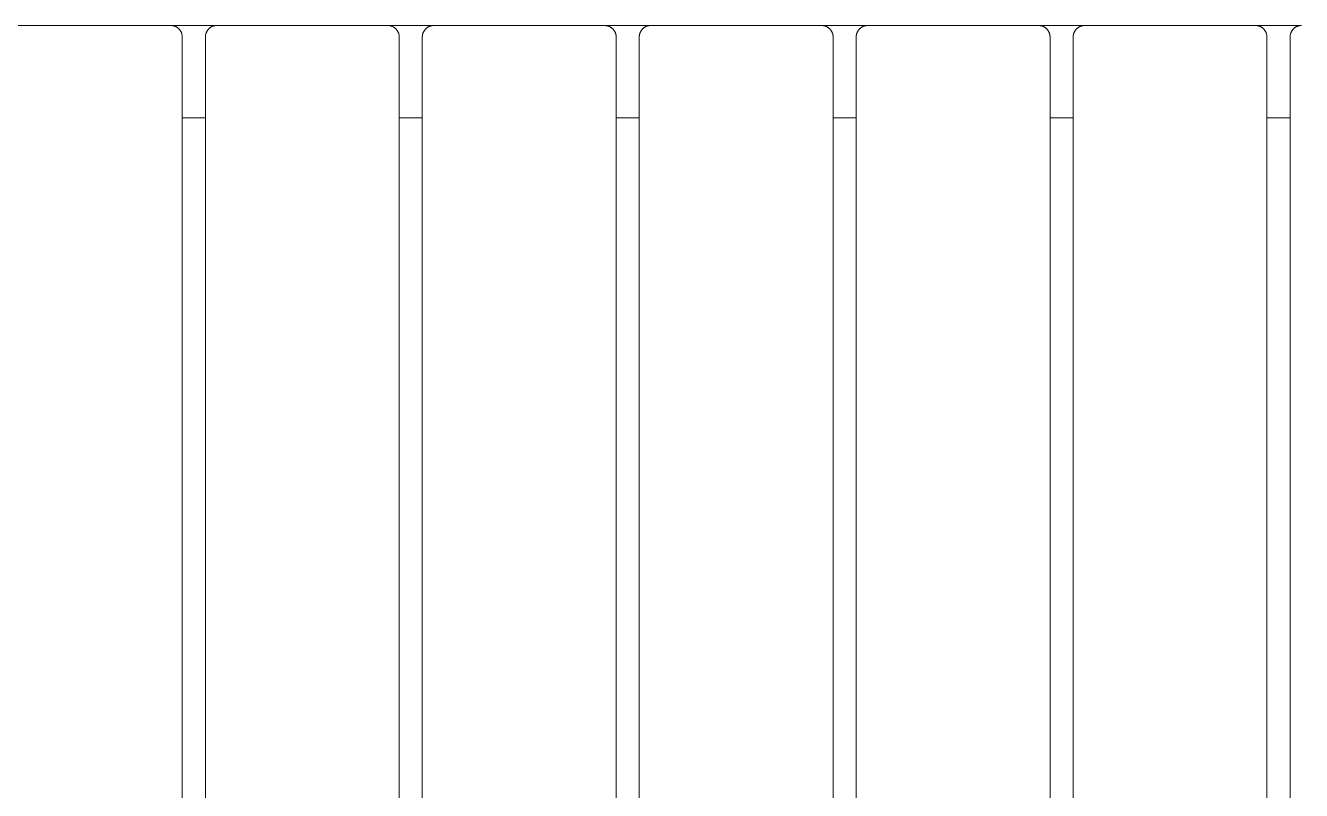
# Model space of a CAD drawing. Header units: inches. Extents: x -2 to 171, y -5 to 121.
# Drawn here: x 21.92 to 43.69, y 55.87 to 68.93 of the extents above; entities that cross this region are included whole.
import ezdxf

# ---------------------------------------------------------------- set-up
doc = ezdxf.new("R2010")
doc.units = ezdxf.units.IN
doc.layers.add('ZANO_R', color=7, linetype='Continuous', lineweight=0)

msp = doc.modelspace()

# ---------------------------------------------------------------- linework, layer by layer
at = {"layer": 'ZANO_R'}
for p, q in [((21.48599, 68.92789), (24.39938, 68.92789)), ((24.4061, 68.92777), (24.39938, 68.92789)), ((25.18241, 68.92789), (24.40375, 68.92789)), ((24.41281, 68.92743), (24.4061, 68.92777)), ((24.41951, 68.92686), (24.41281, 68.92743)), ((24.42618, 68.92606), (24.41951, 68.92686)), ((24.43282, 68.92503), (24.42618, 68.92606)), ((24.43943, 68.92377), (24.43282, 68.92503)), ((24.44598, 68.92229), (24.43943, 68.92377)), ((24.45249, 68.92059), (24.44598, 68.92229)), ((24.45893, 68.91867), (24.45249, 68.92059)), ((24.4653, 68.91652), (24.45893, 68.91867)), ((24.47159, 68.91416), (24.4653, 68.91652)), ((24.4778, 68.91159), (24.47159, 68.91416)), ((24.48392, 68.90881), (24.4778, 68.91159)), ((24.48994, 68.90582), (24.48392, 68.90881)), ((24.49586, 68.90263), (24.48994, 68.90582)), ((24.50166, 68.89923), (24.49586, 68.90263)), ((24.50734, 68.89564), (24.50166, 68.89923)), ((24.5129, 68.89186), (24.50734, 68.89564)), ((24.51832, 68.88789), (24.5129, 68.89186)), ((24.52361, 68.88374), (24.51832, 68.88789)), ((24.52875, 68.87941), (24.52361, 68.88374)), ((24.53374, 68.8749), (24.52875, 68.87941)), ((24.53857, 68.87023), (24.53374, 68.8749)), ((24.54324, 68.8654), (24.53857, 68.87023)), ((24.54775, 68.86041), (24.54324, 68.8654)), ((24.55208, 68.85527), (24.54775, 68.86041)), ((24.55623, 68.84998), (24.55208, 68.85527)), ((24.5602, 68.84456), (24.55623, 68.84998)), ((24.56398, 68.839), (24.5602, 68.84456)), ((24.56757, 68.83332), (24.56398, 68.839)), ((24.57096, 68.82752), (24.56757, 68.83332)), ((24.57416, 68.8216), (24.57096, 68.82752)), ((24.57715, 68.81558), (24.57416, 68.8216)), ((24.57993, 68.80946), (24.57715, 68.81558)), ((24.5825, 68.80325), (24.57993, 68.80946)), ((24.58486, 68.79696), (24.5825, 68.80325)), ((24.587, 68.79059), (24.58486, 68.79696)), ((24.58893, 68.78415), (24.587, 68.79059)), ((24.59063, 68.77765), (24.58893, 68.78415)), ((24.99553, 68.77765), (24.99723, 68.78415)), ((24.99723, 68.78415), (24.99915, 68.79059)), ((24.99915, 68.79059), (25.00129, 68.79696)), ((25.00129, 68.79696), (25.00365, 68.80325)), ((25.00365, 68.80325), (25.00623, 68.80946)), ((25.00623, 68.80946), (25.00901, 68.81558)), ((25.00901, 68.81558), (25.012, 68.8216)), ((25.012, 68.8216), (25.01519, 68.82752)), ((25.01519, 68.82752), (25.01859, 68.83332)), ((25.01859, 68.83332), (25.02218, 68.839)), ((25.02218, 68.839), (25.02596, 68.84456)), ((25.02596, 68.84456), (25.02993, 68.84998)), ((25.02993, 68.84998), (25.03408, 68.85527)), ((25.03408, 68.85527), (25.03841, 68.86041)), ((25.03841, 68.86041), (25.04291, 68.8654)), ((25.04291, 68.8654), (25.04759, 68.87023)), ((25.04759, 68.87023), (25.05242, 68.8749)), ((25.05242, 68.8749), (25.05741, 68.87941)), ((25.05741, 68.87941), (25.06255, 68.88374)), ((25.06255, 68.88374), (25.06784, 68.88789)), ((25.06784, 68.88789), (25.07326, 68.89186)), ((25.07326, 68.89186), (25.07882, 68.89564)), ((25.07882, 68.89564), (25.0845, 68.89923)), ((25.0845, 68.89923), (25.0903, 68.90263)), ((25.0903, 68.90263), (25.09622, 68.90582)), ((25.09622, 68.90582), (25.10224, 68.90881)), ((25.10224, 68.90881), (25.10835, 68.91159)), ((25.10835, 68.91159), (25.11456, 68.91416)), ((25.11456, 68.91416), (25.12086, 68.91652)), ((25.12086, 68.91652), (25.12723, 68.91867)), ((25.12723, 68.91867), (25.13367, 68.92059)), ((25.13367, 68.92059), (25.14017, 68.92229)), ((25.14017, 68.92229), (25.14673, 68.92377)), ((25.14673, 68.92377), (25.15333, 68.92503)), ((25.15333, 68.92503), (25.15997, 68.92606)), ((25.15997, 68.92606), (25.16665, 68.92686)), ((25.16665, 68.92686), (25.17335, 68.92743)), ((25.17335, 68.92743), (25.18006, 68.92777)), ((25.18006, 68.92777), (25.18678, 68.92789)), ((25.18678, 68.92789), (28.10017, 68.92789)), ((28.10689, 68.92777), (28.10017, 68.92789)), ((28.8832, 68.92789), (28.10454, 68.92789)), ((28.1136, 68.92743), (28.10689, 68.92777)), ((28.1203, 68.92686), (28.1136, 68.92743)), ((28.12697, 68.92606), (28.1203, 68.92686)), ((28.13361, 68.92503), (28.12697, 68.92606)), ((28.14022, 68.92377), (28.13361, 68.92503)), ((28.14677, 68.92229), (28.14022, 68.92377)), ((28.15328, 68.92059), (28.14677, 68.92229)), ((28.15972, 68.91867), (28.15328, 68.92059)), ((28.16609, 68.91652), (28.15972, 68.91867)), ((28.17238, 68.91416), (28.16609, 68.91652)), ((28.17859, 68.91159), (28.17238, 68.91416)), ((28.18471, 68.90881), (28.17859, 68.91159)), ((28.19073, 68.90582), (28.18471, 68.90881)), ((28.19664, 68.90263), (28.19073, 68.90582)), ((28.20245, 68.89923), (28.19664, 68.90263)), ((28.20813, 68.89564), (28.20245, 68.89923)), ((28.21369, 68.89186), (28.20813, 68.89564)), ((28.21911, 68.88789), (28.21369, 68.89186)), ((28.2244, 68.88374), (28.21911, 68.88789)), ((28.22954, 68.87941), (28.2244, 68.88374)), ((28.23453, 68.8749), (28.22954, 68.87941)), ((28.23936, 68.87023), (28.23453, 68.8749)), ((28.24403, 68.8654), (28.23936, 68.87023)), ((28.24853, 68.86041), (28.24403, 68.8654)), ((28.25287, 68.85527), (28.24853, 68.86041)), ((28.25702, 68.84998), (28.25287, 68.85527)), ((28.26099, 68.84456), (28.25702, 68.84998)), ((28.26477, 68.839), (28.26099, 68.84456)), ((28.26836, 68.83332), (28.26477, 68.839)), ((28.27175, 68.82752), (28.26836, 68.83332)), ((28.27495, 68.8216), (28.27175, 68.82752)), ((28.27794, 68.81558), (28.27495, 68.8216)), ((28.28072, 68.80946), (28.27794, 68.81558)), ((28.28329, 68.80325), (28.28072, 68.80946)), ((28.28565, 68.79696), (28.28329, 68.80325)), ((28.28779, 68.79059), (28.28565, 68.79696)), ((28.28972, 68.78415), (28.28779, 68.79059)), ((28.29142, 68.77765), (28.28972, 68.78415)), ((28.69631, 68.77765), (28.69802, 68.78415)), ((28.69802, 68.78415), (28.69994, 68.79059)), ((28.69994, 68.79059), (28.70208, 68.79696)), ((28.70208, 68.79696), (28.70444, 68.80325)), ((28.70444, 68.80325), (28.70701, 68.80946)), ((28.70701, 68.80946), (28.7098, 68.81558)), ((28.7098, 68.81558), (28.71279, 68.8216)), ((28.71279, 68.8216), (28.71598, 68.82752)), ((28.71598, 68.82752), (28.71937, 68.83332)), ((28.71937, 68.83332), (28.72296, 68.839)), ((28.72296, 68.839), (28.72675, 68.84456)), ((28.72675, 68.84456), (28.73072, 68.84998)), ((28.73072, 68.84998), (28.73487, 68.85527)), ((28.73487, 68.85527), (28.7392, 68.86041)), ((28.7392, 68.86041), (28.7437, 68.8654)), ((28.7437, 68.8654), (28.74837, 68.87023)), ((28.74837, 68.87023), (28.75321, 68.8749)), ((28.75321, 68.8749), (28.7582, 68.87941)), ((28.7582, 68.87941), (28.76334, 68.88374)), ((28.76334, 68.88374), (28.76862, 68.88789)), ((28.76862, 68.88789), (28.77405, 68.89186)), ((28.77405, 68.89186), (28.7796, 68.89564)), ((28.7796, 68.89564), (28.78529, 68.89923)), ((28.78529, 68.89923), (28.79109, 68.90263)), ((28.79109, 68.90263), (28.797, 68.90582)), ((28.797, 68.90582), (28.80302, 68.90881)), ((28.80302, 68.90881), (28.80914, 68.91159)), ((28.80914, 68.91159), (28.81535, 68.91416)), ((28.81535, 68.91416), (28.82165, 68.91652)), ((28.82165, 68.91652), (28.82802, 68.91867)), ((28.82802, 68.91867), (28.83446, 68.92059)), ((28.83446, 68.92059), (28.84096, 68.92229)), ((28.84096, 68.92229), (28.84752, 68.92377)), ((28.84752, 68.92377), (28.85412, 68.92503)), ((28.85412, 68.92503), (28.86076, 68.92606)), ((28.86076, 68.92606), (28.86744, 68.92686)), ((28.86744, 68.92686), (28.87413, 68.92743)), ((28.87413, 68.92743), (28.88085, 68.92777)), ((28.88085, 68.92777), (28.88757, 68.92789)), ((28.88757, 68.92789), (31.80095, 68.92789)), ((31.80768, 68.92777), (31.80095, 68.92789)), ((32.58399, 68.92789), (31.80532, 68.92789)), ((31.81439, 68.92743), (31.80768, 68.92777)), ((31.82109, 68.92686), (31.81439, 68.92743)), ((31.82776, 68.92606), (31.82109, 68.92686)), ((31.8344, 68.92503), (31.82776, 68.92606)), ((31.841, 68.92377), (31.8344, 68.92503)), ((31.84756, 68.92229), (31.841, 68.92377)), ((31.85406, 68.92059), (31.84756, 68.92229)), ((31.8605, 68.91867), (31.85406, 68.92059)), ((31.86688, 68.91652), (31.8605, 68.91867)), ((31.87317, 68.91416), (31.86688, 68.91652)), ((31.87938, 68.91159), (31.87317, 68.91416)), ((31.8855, 68.90881), (31.87938, 68.91159)), ((31.89152, 68.90582), (31.8855, 68.90881)), ((31.89743, 68.90263), (31.89152, 68.90582)), ((31.90323, 68.89923), (31.89743, 68.90263)), ((31.90892, 68.89564), (31.90323, 68.89923)), ((31.91447, 68.89186), (31.90892, 68.89564)), ((31.9199, 68.88789), (31.91447, 68.89186)), ((31.92518, 68.88374), (31.9199, 68.88789)), ((31.93033, 68.87941), (31.92518, 68.88374)), ((31.93532, 68.8749), (31.93033, 68.87941)), ((31.94015, 68.87023), (31.93532, 68.8749)), ((31.94482, 68.8654), (31.94015, 68.87023)), ((31.94932, 68.86041), (31.94482, 68.8654)), ((31.95365, 68.85527), (31.94932, 68.86041)), ((31.95781, 68.84998), (31.95365, 68.85527)), ((31.96178, 68.84456), (31.95781, 68.84998)), ((31.96556, 68.839), (31.96178, 68.84456)), ((31.96915, 68.83332), (31.96556, 68.839)), ((31.97254, 68.82752), (31.96915, 68.83332)), ((31.97573, 68.8216), (31.97254, 68.82752)), ((31.97873, 68.81558), (31.97573, 68.8216)), ((31.98151, 68.80946), (31.97873, 68.81558)), ((31.98408, 68.80325), (31.98151, 68.80946)), ((31.98644, 68.79696), (31.98408, 68.80325)), ((31.98858, 68.79059), (31.98644, 68.79696)), ((31.99051, 68.78415), (31.98858, 68.79059)), ((31.99221, 68.77765), (31.99051, 68.78415)), ((32.3971, 68.77765), (32.39881, 68.78415)), ((32.39881, 68.78415), (32.40073, 68.79059)), ((32.40073, 68.79059), (32.40287, 68.79696)), ((32.40287, 68.79696), (32.40523, 68.80325)), ((32.40523, 68.80325), (32.4078, 68.80946)), ((32.4078, 68.80946), (32.41059, 68.81558)), ((32.41059, 68.81558), (32.41358, 68.8216)), ((32.41358, 68.8216), (32.41677, 68.82752)), ((32.41677, 68.82752), (32.42016, 68.83332)), ((32.42016, 68.83332), (32.42375, 68.839)), ((32.42375, 68.839), (32.42754, 68.84456)), ((32.42754, 68.84456), (32.4315, 68.84998)), ((32.4315, 68.84998), (32.43566, 68.85527)), ((32.43566, 68.85527), (32.43999, 68.86041)), ((32.43999, 68.86041), (32.44449, 68.8654)), ((32.44449, 68.8654), (32.44916, 68.87023)), ((32.44916, 68.87023), (32.454, 68.8749)), ((32.454, 68.8749), (32.45899, 68.87941)), ((32.45899, 68.87941), (32.46413, 68.88374)), ((32.46413, 68.88374), (32.46941, 68.88789)), ((32.46941, 68.88789), (32.47484, 68.89186)), ((32.47484, 68.89186), (32.48039, 68.89564)), ((32.48039, 68.89564), (32.48608, 68.89923)), ((32.48608, 68.89923), (32.49188, 68.90263)), ((32.49188, 68.90263), (32.49779, 68.90582)), ((32.49779, 68.90582), (32.50381, 68.90881)), ((32.50381, 68.90881), (32.50993, 68.91159)), ((32.50993, 68.91159), (32.51614, 68.91416)), ((32.51614, 68.91416), (32.52243, 68.91652)), ((32.52243, 68.91652), (32.52881, 68.91867)), ((32.52881, 68.91867), (32.53525, 68.92059)), ((32.53525, 68.92059), (32.54175, 68.92229)), ((32.54175, 68.92229), (32.54831, 68.92377)), ((32.54831, 68.92377), (32.55491, 68.92503)), ((32.55491, 68.92503), (32.56155, 68.92606)), ((32.56155, 68.92606), (32.56823, 68.92686)), ((32.56823, 68.92686), (32.57492, 68.92743)), ((32.57492, 68.92743), (32.58164, 68.92777)), ((32.58164, 68.92777), (32.58836, 68.92789)), ((32.58836, 68.92789), (35.50174, 68.92789)), ((35.50846, 68.92777), (35.50174, 68.92789)), ((36.28478, 68.92789), (35.50611, 68.92789)), ((35.51518, 68.92743), (35.50846, 68.92777)), ((35.52187, 68.92686), (35.51518, 68.92743)), ((35.52855, 68.92606), (35.52187, 68.92686)), ((35.53519, 68.92503), (35.52855, 68.92606)), ((35.54179, 68.92377), (35.53519, 68.92503)), ((35.54835, 68.92229), (35.54179, 68.92377)), ((35.55485, 68.92059), (35.54835, 68.92229)), ((35.56129, 68.91867), (35.55485, 68.92059)), ((35.56766, 68.91652), (35.56129, 68.91867)), ((35.57396, 68.91416), (35.56766, 68.91652)), ((35.58017, 68.91159), (35.57396, 68.91416)), ((35.58629, 68.90881), (35.58017, 68.91159)), ((35.59231, 68.90582), (35.58629, 68.90881)), ((35.59822, 68.90263), (35.59231, 68.90582)), ((35.60402, 68.89923), (35.59822, 68.90263)), ((35.60971, 68.89564), (35.60402, 68.89923)), ((35.61526, 68.89186), (35.60971, 68.89564)), ((35.62069, 68.88789), (35.61526, 68.89186)), ((35.62597, 68.88374), (35.62069, 68.88789)), ((35.63111, 68.87941), (35.62597, 68.88374)), ((35.6361, 68.8749), (35.63111, 68.87941)), ((35.64094, 68.87023), (35.6361, 68.8749)), ((35.64561, 68.8654), (35.64094, 68.87023)), ((35.65011, 68.86041), (35.64561, 68.8654)), ((35.65444, 68.85527), (35.65011, 68.86041)), ((35.65859, 68.84998), (35.65444, 68.85527)), ((35.66256, 68.84456), (35.65859, 68.84998)), ((35.66635, 68.839), (35.66256, 68.84456)), ((35.66994, 68.83332), (35.66635, 68.839)), ((35.67333, 68.82752), (35.66994, 68.83332)), ((35.67652, 68.8216), (35.67333, 68.82752)), ((35.67951, 68.81558), (35.67652, 68.8216)), ((35.6823, 68.80946), (35.67951, 68.81558)), ((35.68487, 68.80325), (35.6823, 68.80946)), ((35.68723, 68.79696), (35.68487, 68.80325)), ((35.68937, 68.79059), (35.68723, 68.79696)), ((35.69129, 68.78415), (35.68937, 68.79059)), ((35.693, 68.77765), (35.69129, 68.78415)), ((36.09789, 68.77765), (36.09959, 68.78415)), ((36.09959, 68.78415), (36.10152, 68.79059)), ((36.10152, 68.79059), (36.10366, 68.79696)), ((36.10366, 68.79696), (36.10602, 68.80325)), ((36.10602, 68.80325), (36.10859, 68.80946)), ((36.10859, 68.80946), (36.11137, 68.81558)), ((36.11137, 68.81558), (36.11436, 68.8216)), ((36.11436, 68.8216), (36.11756, 68.82752)), ((36.11756, 68.82752), (36.12095, 68.83332)), ((36.12095, 68.83332), (36.12454, 68.839)), ((36.12454, 68.839), (36.12832, 68.84456)), ((36.12832, 68.84456), (36.13229, 68.84998)), ((36.13229, 68.84998), (36.13645, 68.85527)), ((36.13645, 68.85527), (36.14078, 68.86041)), ((36.14078, 68.86041), (36.14528, 68.8654)), ((36.14528, 68.8654), (36.14995, 68.87023)), ((36.14995, 68.87023), (36.15478, 68.8749)), ((36.15478, 68.8749), (36.15977, 68.87941)), ((36.15977, 68.87941), (36.16491, 68.88374)), ((36.16491, 68.88374), (36.1702, 68.88789)), ((36.1702, 68.88789), (36.17562, 68.89186)), ((36.17562, 68.89186), (36.18118, 68.89564)), ((36.18118, 68.89564), (36.18686, 68.89923)), ((36.18686, 68.89923), (36.19267, 68.90263)), ((36.19267, 68.90263), (36.19858, 68.90582)), ((36.19858, 68.90582), (36.2046, 68.90881)), ((36.2046, 68.90881), (36.21072, 68.91159)), ((36.21072, 68.91159), (36.21693, 68.91416)), ((36.21693, 68.91416), (36.22322, 68.91652)), ((36.22322, 68.91652), (36.22959, 68.91867)), ((36.22959, 68.91867), (36.23603, 68.92059)), ((36.23603, 68.92059), (36.24254, 68.92229)), ((36.24254, 68.92229), (36.24909, 68.92377)), ((36.24909, 68.92377), (36.2557, 68.92503)), ((36.2557, 68.92503), (36.26234, 68.92606)), ((36.26234, 68.92606), (36.26901, 68.92686)), ((36.26901, 68.92686), (36.27571, 68.92743)), ((36.27571, 68.92743), (36.28242, 68.92777)), ((36.28242, 68.92777), (36.28914, 68.92789)), ((36.28914, 68.92789), (39.20253, 68.92789)), ((39.20925, 68.92777), (39.20253, 68.92789)), ((39.98556, 68.92789), (39.2069, 68.92789)), ((39.21596, 68.92743), (39.20925, 68.92777)), ((39.22266, 68.92686), (39.21596, 68.92743)), ((39.22934, 68.92606), (39.22266, 68.92686)), ((39.23598, 68.92503), (39.22934, 68.92606)), ((39.24258, 68.92377), (39.23598, 68.92503)), ((39.24914, 68.92229), (39.24258, 68.92377)), ((39.25564, 68.92059), (39.24914, 68.92229)), ((39.26208, 68.91867), (39.25564, 68.92059)), ((39.26845, 68.91652), (39.26208, 68.91867)), ((39.27475, 68.91416), (39.26845, 68.91652)), ((39.28096, 68.91159), (39.27475, 68.91416)), ((39.28708, 68.90881), (39.28096, 68.91159)), ((39.2931, 68.90582), (39.28708, 68.90881)), ((39.29901, 68.90263), (39.2931, 68.90582)), ((39.30481, 68.89923), (39.29901, 68.90263)), ((39.31049, 68.89564), (39.30481, 68.89923)), ((39.31605, 68.89186), (39.31049, 68.89564)), ((39.32148, 68.88789), (39.31605, 68.89186)), ((39.32676, 68.88374), (39.32148, 68.88789)), ((39.3319, 68.87941), (39.32676, 68.88374)), ((39.33689, 68.8749), (39.3319, 68.87941)), ((39.34173, 68.87023), (39.33689, 68.8749)), ((39.3464, 68.8654), (39.34173, 68.87023)), ((39.3509, 68.86041), (39.3464, 68.8654)), ((39.35523, 68.85527), (39.3509, 68.86041)), ((39.35938, 68.84998), (39.35523, 68.85527)), ((39.36335, 68.84456), (39.35938, 68.84998)), ((39.36713, 68.839), (39.36335, 68.84456)), ((39.37072, 68.83332), (39.36713, 68.839)), ((39.37412, 68.82752), (39.37072, 68.83332)), ((39.37731, 68.8216), (39.37412, 68.82752)), ((39.3803, 68.81558), (39.37731, 68.8216)), ((39.38308, 68.80946), (39.3803, 68.81558)), ((39.38566, 68.80325), (39.38308, 68.80946)), ((39.38802, 68.79696), (39.38566, 68.80325)), ((39.39016, 68.79059), (39.38802, 68.79696)), ((39.39208, 68.78415), (39.39016, 68.79059)), ((39.39378, 68.77765), (39.39208, 68.78415)), ((39.79868, 68.77765), (39.80038, 68.78415)), ((39.80038, 68.78415), (39.80231, 68.79059)), ((39.80231, 68.79059), (39.80445, 68.79696)), ((39.80445, 68.79696), (39.80681, 68.80325)), ((39.80681, 68.80325), (39.80938, 68.80946)), ((39.80938, 68.80946), (39.81216, 68.81558)), ((39.81216, 68.81558), (39.81515, 68.8216)), ((39.81515, 68.8216), (39.81835, 68.82752)), ((39.81835, 68.82752), (39.82174, 68.83332)), ((39.82174, 68.83332), (39.82533, 68.839)), ((39.82533, 68.839), (39.82911, 68.84456)), ((39.82911, 68.84456), (39.83308, 68.84998)), ((39.83308, 68.84998), (39.83723, 68.85527)), ((39.83723, 68.85527), (39.84156, 68.86041)), ((39.84156, 68.86041), (39.84607, 68.8654)), ((39.84607, 68.8654), (39.85074, 68.87023)), ((39.85074, 68.87023), (39.85557, 68.8749)), ((39.85557, 68.8749), (39.86056, 68.87941)), ((39.86056, 68.87941), (39.8657, 68.88374)), ((39.8657, 68.88374), (39.87099, 68.88789)), ((39.87099, 68.88789), (39.87641, 68.89186)), ((39.87641, 68.89186), (39.88197, 68.89564)), ((39.88197, 68.89564), (39.88765, 68.89923)), ((39.88765, 68.89923), (39.89345, 68.90263)), ((39.89345, 68.90263), (39.89937, 68.90582)), ((39.89937, 68.90582), (39.90539, 68.90881)), ((39.90539, 68.90881), (39.91151, 68.91159)), ((39.91151, 68.91159), (39.91772, 68.91416)), ((39.91772, 68.91416), (39.92401, 68.91652)), ((39.92401, 68.91652), (39.93038, 68.91867)), ((39.93038, 68.91867), (39.93682, 68.92059)), ((39.93682, 68.92059), (39.94333, 68.92229)), ((39.94333, 68.92229), (39.94988, 68.92377)), ((39.94988, 68.92377), (39.95649, 68.92503)), ((39.95649, 68.92503), (39.96313, 68.92606)), ((39.96313, 68.92606), (39.9698, 68.92686)), ((39.9698, 68.92686), (39.9765, 68.92743)), ((39.9765, 68.92743), (39.98321, 68.92777)), ((39.98321, 68.92777), (39.98993, 68.92789)), ((39.98993, 68.92789), (42.90332, 68.92789)), ((42.91004, 68.92777), (42.90332, 68.92789)), ((43.68635, 68.92789), (42.90769, 68.92789)), ((42.91675, 68.92743), (42.91004, 68.92777)), ((42.92345, 68.92686), (42.91675, 68.92743)), ((42.93012, 68.92606), (42.92345, 68.92686)), ((42.93677, 68.92503), (42.93012, 68.92606)), ((42.94337, 68.92377), (42.93677, 68.92503)), ((42.94993, 68.92229), (42.94337, 68.92377)), ((42.95643, 68.92059), (42.94993, 68.92229)), ((42.96287, 68.91867), (42.95643, 68.92059)), ((42.96924, 68.91652), (42.96287, 68.91867)), ((42.97553, 68.91416), (42.96924, 68.91652)), ((42.98174, 68.91159), (42.97553, 68.91416)), ((42.98786, 68.90881), (42.98174, 68.91159)), ((42.99388, 68.90582), (42.98786, 68.90881)), ((42.9998, 68.90263), (42.99388, 68.90582)), ((43.0056, 68.89923), (42.9998, 68.90263)), ((43.01128, 68.89564), (43.0056, 68.89923)), ((43.01684, 68.89186), (43.01128, 68.89564)), ((43.02226, 68.88789), (43.01684, 68.89186)), ((43.02755, 68.88374), (43.02226, 68.88789)), ((43.03269, 68.87941), (43.02755, 68.88374)), ((43.03768, 68.8749), (43.03269, 68.87941)), ((43.04251, 68.87023), (43.03768, 68.8749)), ((43.04718, 68.8654), (43.04251, 68.87023)), ((43.05169, 68.86041), (43.04718, 68.8654)), ((43.05602, 68.85527), (43.05169, 68.86041)), ((43.06017, 68.84998), (43.05602, 68.85527)), ((43.06414, 68.84456), (43.06017, 68.84998)), ((43.06792, 68.839), (43.06414, 68.84456)), ((43.07151, 68.83332), (43.06792, 68.839)), ((43.07491, 68.82752), (43.07151, 68.83332)), ((43.0781, 68.8216), (43.07491, 68.82752)), ((43.08109, 68.81558), (43.0781, 68.8216)), ((43.08387, 68.80946), (43.08109, 68.81558)), ((43.08645, 68.80325), (43.08387, 68.80946)), ((43.0888, 68.79696), (43.08645, 68.80325)), ((43.09095, 68.79059), (43.0888, 68.79696)), ((43.09287, 68.78415), (43.09095, 68.79059)), ((43.09457, 68.77765), (43.09287, 68.78415)), ((43.49947, 68.77765), (43.50117, 68.78415)), ((43.50117, 68.78415), (43.50309, 68.79059)), ((43.50309, 68.79059), (43.50524, 68.79696)), ((43.50524, 68.79696), (43.5076, 68.80325)), ((43.5076, 68.80325), (43.51017, 68.80946)), ((43.51017, 68.80946), (43.51295, 68.81558)), ((43.51295, 68.81558), (43.51594, 68.8216)), ((43.51594, 68.8216), (43.51913, 68.82752)), ((43.51913, 68.82752), (43.52253, 68.83332)), ((43.52253, 68.83332), (43.52612, 68.839)), ((43.52612, 68.839), (43.5299, 68.84456)), ((43.5299, 68.84456), (43.53387, 68.84998)), ((43.53387, 68.84998), (43.53802, 68.85527)), ((43.53802, 68.85527), (43.54235, 68.86041)), ((43.54235, 68.86041), (43.54686, 68.8654)), ((43.54686, 68.8654), (43.55153, 68.87023)), ((43.55153, 68.87023), (43.55636, 68.8749)), ((43.55636, 68.8749), (43.56135, 68.87941)), ((43.56135, 68.87941), (43.56649, 68.88374)), ((43.56649, 68.88374), (43.57178, 68.88789)), ((43.57178, 68.88789), (43.5772, 68.89186)), ((43.5772, 68.89186), (43.58276, 68.89564)), ((43.58276, 68.89564), (43.58844, 68.89923)), ((43.58844, 68.89923), (43.59424, 68.90263)), ((43.59424, 68.90263), (43.60016, 68.90582)), ((43.60016, 68.90582), (43.60618, 68.90881)), ((43.60618, 68.90881), (43.6123, 68.91159)), ((43.6123, 68.91159), (43.61851, 68.91416)), ((43.61851, 68.91416), (43.6248, 68.91652)), ((43.6248, 68.91652), (43.63117, 68.91867)), ((43.63117, 68.91867), (43.63761, 68.92059)), ((43.63761, 68.92059), (43.64411, 68.92229)), ((43.64411, 68.92229), (43.65067, 68.92377)), ((43.65067, 68.92377), (43.65727, 68.92503)), ((43.65727, 68.92503), (43.66392, 68.92606)), ((43.66392, 68.92606), (43.67059, 68.92686)), ((43.67059, 68.92686), (43.67729, 68.92743)), ((43.67729, 68.92743), (43.684, 68.92777)), ((43.684, 68.92777), (43.69072, 68.92789)), ((24.59211, 68.77109), (24.59063, 68.77765)), ((24.59337, 68.76449), (24.59211, 68.77109)), ((24.59439, 68.75784), (24.59337, 68.76449)), ((24.5952, 68.75117), (24.59439, 68.75784)), ((24.59577, 68.74447), (24.5952, 68.75117)), ((24.59611, 68.73776), (24.59577, 68.74447)), ((24.59623, 68.73104), (24.59611, 68.73776)), ((24.59623, 68.73104), (24.59623, 51.4082)), ((24.98993, 68.73104), (24.99004, 68.73776)), ((24.98993, 51.4082), (24.98993, 68.73104)), ((24.99004, 68.73776), (24.99039, 68.74447)), ((24.99039, 68.74447), (24.99096, 68.75117)), ((24.99096, 68.75117), (24.99176, 68.75784)), ((24.99176, 68.75784), (24.99279, 68.76449)), ((24.99279, 68.76449), (24.99405, 68.77109)), ((24.99405, 68.77109), (24.99553, 68.77765)), ((28.2929, 68.77109), (28.29142, 68.77765)), ((28.29415, 68.76449), (28.2929, 68.77109)), ((28.29518, 68.75784), (28.29415, 68.76449)), ((28.29598, 68.75117), (28.29518, 68.75784)), ((28.29656, 68.74447), (28.29598, 68.75117)), ((28.2969, 68.73776), (28.29656, 68.74447)), ((28.29702, 68.73104), (28.2969, 68.73776)), ((28.29702, 68.73104), (28.29702, 51.4082)), ((28.69072, 68.73104), (28.69083, 68.73776)), ((28.69072, 51.4082), (28.69072, 68.73104)), ((28.69083, 68.73776), (28.69118, 68.74447)), ((28.69118, 68.74447), (28.69175, 68.75117)), ((28.69175, 68.75117), (28.69255, 68.75784)), ((28.69255, 68.75784), (28.69358, 68.76449)), ((28.69358, 68.76449), (28.69483, 68.77109)), ((28.69483, 68.77109), (28.69631, 68.77765)), ((31.99369, 68.77109), (31.99221, 68.77765)), ((31.99494, 68.76449), (31.99369, 68.77109)), ((31.99597, 68.75784), (31.99494, 68.76449)), ((31.99677, 68.75117), (31.99597, 68.75784)), ((31.99735, 68.74447), (31.99677, 68.75117)), ((31.99769, 68.73776), (31.99735, 68.74447)), ((31.9978, 68.73104), (31.99769, 68.73776)), ((31.9978, 68.73104), (31.9978, 51.4082)), ((32.39151, 68.73104), (32.39162, 68.73776)), ((32.39151, 51.4082), (32.39151, 68.73104)), ((32.39162, 68.73776), (32.39196, 68.74447)), ((32.39196, 68.74447), (32.39254, 68.75117)), ((32.39254, 68.75117), (32.39334, 68.75784)), ((32.39334, 68.75784), (32.39437, 68.76449)), ((32.39437, 68.76449), (32.39562, 68.77109)), ((32.39562, 68.77109), (32.3971, 68.77765)), ((35.69448, 68.77109), (35.693, 68.77765)), ((35.69573, 68.76449), (35.69448, 68.77109)), ((35.69676, 68.75784), (35.69573, 68.76449)), ((35.69756, 68.75117), (35.69676, 68.75784)), ((35.69813, 68.74447), (35.69756, 68.75117)), ((35.69848, 68.73776), (35.69813, 68.74447)), ((35.69859, 68.73104), (35.69848, 68.73776)), ((35.69859, 68.73104), (35.69859, 51.4082)), ((36.09229, 68.73104), (36.09241, 68.73776)), ((36.09229, 51.4082), (36.09229, 68.73104)), ((36.09241, 68.73776), (36.09275, 68.74447)), ((36.09275, 68.74447), (36.09333, 68.75117)), ((36.09333, 68.75117), (36.09413, 68.75784)), ((36.09413, 68.75784), (36.09516, 68.76449)), ((36.09516, 68.76449), (36.09641, 68.77109)), ((36.09641, 68.77109), (36.09789, 68.77765)), ((39.39526, 68.77109), (39.39378, 68.77765)), ((39.39652, 68.76449), (39.39526, 68.77109)), ((39.39755, 68.75784), (39.39652, 68.76449)), ((39.39835, 68.75117), (39.39755, 68.75784)), ((39.39892, 68.74447), (39.39835, 68.75117)), ((39.39927, 68.73776), (39.39892, 68.74447)), ((39.39938, 68.73104), (39.39927, 68.73776)), ((39.39938, 68.73104), (39.39938, 51.4082)), ((39.79308, 68.73104), (39.7932, 68.73776)), ((39.79308, 51.4082), (39.79308, 68.73104)), ((39.7932, 68.73776), (39.79354, 68.74447)), ((39.79354, 68.74447), (39.79411, 68.75117)), ((39.79411, 68.75117), (39.79492, 68.75784)), ((39.79492, 68.75784), (39.79594, 68.76449)), ((39.79594, 68.76449), (39.7972, 68.77109)), ((39.7972, 68.77109), (39.79868, 68.77765)), ((43.09605, 68.77109), (43.09457, 68.77765)), ((43.09731, 68.76449), (43.09605, 68.77109)), ((43.09834, 68.75784), (43.09731, 68.76449)), ((43.09914, 68.75117), (43.09834, 68.75784)), ((43.09971, 68.74447), (43.09914, 68.75117)), ((43.10006, 68.73776), (43.09971, 68.74447)), ((43.10017, 68.73104), (43.10006, 68.73776)), ((43.10017, 68.73104), (43.10017, 51.4082)), ((43.49387, 68.73104), (43.49399, 68.73776)), ((43.49387, 51.4082), (43.49387, 68.73104)), ((43.49399, 68.73776), (43.49433, 68.74447)), ((43.49433, 68.74447), (43.4949, 68.75117)), ((43.4949, 68.75117), (43.4957, 68.75784)), ((43.4957, 68.75784), (43.49673, 68.76449)), ((43.49673, 68.76449), (43.49799, 68.77109)), ((43.49799, 68.77109), (43.49947, 68.77765)), ((24.59623, 67.35309), (24.98993, 67.35309)), ((28.29702, 67.35309), (28.69072, 67.35309)), ((31.9978, 67.35309), (32.39151, 67.35309)), ((35.69859, 67.35309), (36.09229, 67.35309)), ((39.39938, 67.35309), (39.79308, 67.35309)), ((43.10017, 67.35309), (43.49387, 67.35309))]:
    msp.add_line(p, q, dxfattribs=at)

doc.saveas('drawing.dxf')
